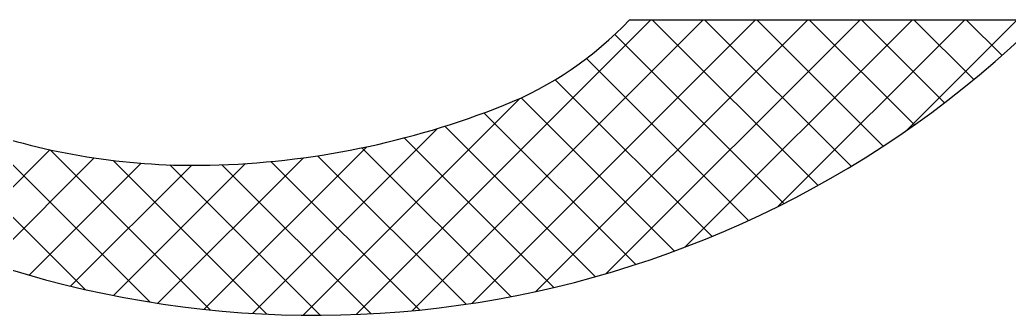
# Model space of a CAD drawing. Header units: millimetres. Extents: x 591771 to 1936534, y -622016 to 355666.
# Drawn here: x 674159 to 675823, y 219202 to 219700 of the extents above; entities that cross this region are included whole.
import ezdxf

# ---------------------------------------------------------------- set-up
doc = ezdxf.new("R2010")
doc.units = ezdxf.units.MM
doc.header["$LTSCALE"] = 80
doc.layers.add('0GPS-\\M+5CFFB\\M+5BBF0\\M+5CBA8\\M+5B9DC', color=1, linetype='Continuous')
doc.layers.add('AXIS', color=3, linetype='Continuous')

# ---------------------------------------------------------------- blocks, each defined once
blk = doc.blocks.new('A$C7A821879')
at = {"color": 165}
for p, q in [((3104.5, 2394.8), (3600.6, 2890.8)), ((3198.8, 2401), (3688.6, 2890.8)), ((3299.2, 2413.4), (3776.6, 2890.8)), ((3407.1, 2433.4), (3864.6, 2890.8)), ((3525.2, 2463.4), (3952.6, 2890.8)), ((3881.6, 2612.1), (3602.8, 2890.8)), ((3657.8, 2508), (4040.6, 2890.8)), ((3937.3, 2644.3), (3690.8, 2890.8)), ((3991.3, 2678.3), (3778.8, 2890.8)), ((3814.6, 2576.8), (4128.6, 2890.8)), ((4043.7, 2713.9), (3866.8, 2890.8)), ((4094.4, 2751.2), (3954.8, 2890.8)), ((4030.3, 2704.5), (4216.6, 2890.8)), ((4143.5, 2790.1), (4042.8, 2890.8)), ((4191.1, 2830.6), (4130.8, 2890.8)), ((3824, 2581.6), (3539.6, 2866)), ((3764.7, 2552.9), (3492, 2825.6)), ((2648.7, 2436.9), (2289.8, 2795.9)), ((3703.4, 2526.2), (3439.7, 2789.9)), ((3015.3, 2393.5), (3380.3, 2758.5)), ((3640.2, 2501.4), (3382.2, 2759.4)), ((3574.9, 2478.8), (3319.6, 2734)), ((2757.9, 2415.7), (2467.9, 2705.7)), ((2930.4, 2396.6), (3241.5, 2707.7)), ((3507.3, 2458.3), (3254, 2711.6)), ((3437.4, 2440.2), (3185.7, 2691.9)), ((2422.5, 2504.8), (2589.7, 2671.9)), ((2859.2, 2402.4), (2589.8, 2671.9)), ((2849.2, 2403.4), (3122.8, 2677)), ((3364.9, 2424.7), (3114.4, 2675.3)), ((2487.6, 2481.8), (2664, 2658.2)), ((2554.8, 2461), (2743, 2649.2)), ((2954.3, 2395.3), (2695.7, 2653.9)), ((2696.5, 2426.7), (2918.5, 2648.7)), ((2771.3, 2413.6), (3016.3, 2658.5)), ((3044.2, 2393.4), (2791.2, 2646.5)), ((3129.7, 2395.9), (2879, 2646.7)), ((3211.4, 2402.3), (2961.4, 2652.2)), ((3289.6, 2412), (3039.7, 2661.9)), ((2624.4, 2442.6), (2827.5, 2645.7))]:
    blk.add_line(p, q, dxfattribs=at)
at = {"layer": 'AXIS', "color": 165}
for q in [(4255.9, 2890.8), (3564.3, 2890.8)]:
    blk.add_line((3564.3, 2890.8), q, dxfattribs=at)
for centre, radius, start, end in [((3035.8, 4138.3), 1744.9, 243.701, 314.3622), ((3135.7, 3292.7), 587.5, 291.7018, 316.843), ((2825.1, 4073.3), 1427.6, 271.3335, 291.7018), ((2831.9, 3780.2), 1134.4, 251.6141, 271.3335)]:
    blk.add_arc(centre, radius, start, end, dxfattribs=at)

msp = doc.modelspace()

# ---------------------------------------------------------------- block references
at = {"layer": '0GPS-\\M+5CFFB\\M+5BBF0\\M+5CBA8\\M+5B9DC', "ltscale": 10}
msp.add_blockref('A$C7A821879', (671619.9, 216808.8), dxfattribs=at)

doc.saveas('drawing.dxf')
